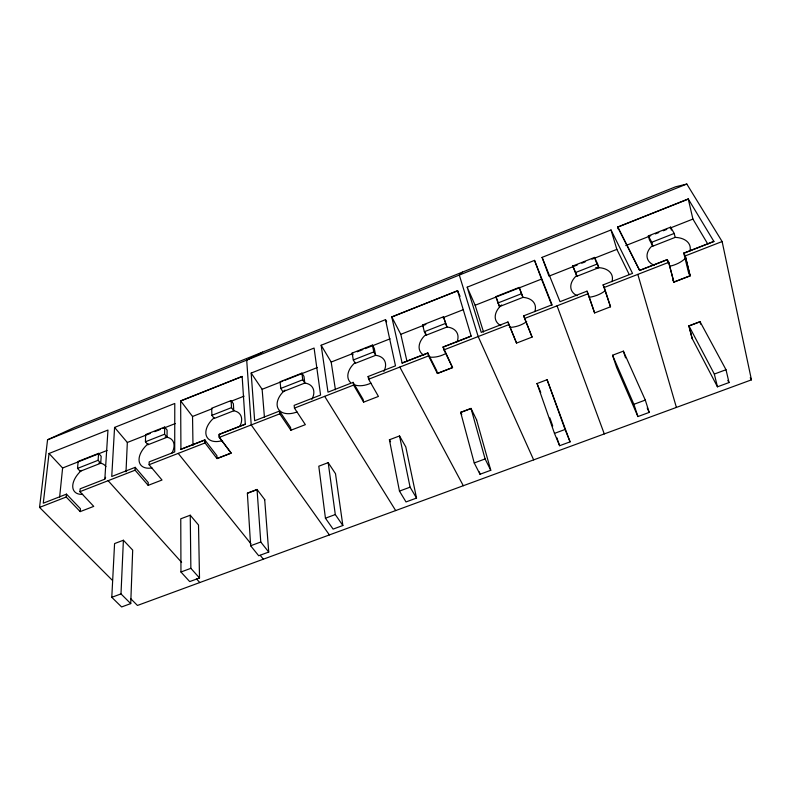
<?xml version="1.0" encoding="UTF-8"?>
<svg xmlns="http://www.w3.org/2000/svg" width="791" height="791" viewBox="0 0 791 791"><rect width="100%" height="100%" fill="white"/><g stroke="black" fill="none" stroke-linecap="round" stroke-linejoin="round"><path stroke-width="1.19" d="M167.039 437.265L167.109 430.096L164.676 427.061L145.643 434.566L145.435 441.764L147.927 444.769L167.039 437.265L164.597 434.219L164.676 427.061M149.104 464.722L149.173 461.885L174.712 451.928L174.781 403.469L114.576 427.417L111.749 476.479L135.192 467.343L148.243 482.52L148.174 485.358L162.007 480.018L149.104 464.722L204.978 442.96L204.899 440.033L180.931 449.377L180.645 400.869L242.155 376.397L245.309 424.273L219.196 434.457L219.315 437.374L231.17 453.154L217.021 458.622L204.879 442.713L204.8 439.915L180.832 449.258M148.174 485.358L135.083 470.19L135.192 467.343M130.733 603.602L132.69 550.101L123.396 540.233L114.576 543.575L111.788 597.314L121.616 606.954L130.733 603.602L120.993 593.903L123.396 540.233M126.006 471.871L127.331 442.476L114.576 427.417M100.714 463.229L101.189 456.298L98.598 453.372L78.141 461.44L77.528 468.401L80.188 471.298L100.714 463.229L98.104 460.303L98.598 453.372M80.207 511.609L80.445 508.732L66.484 494.128L43.278 503.185L49.032 453.49L107.962 430.047L104.837 479.178L80.158 488.798L79.921 491.676L93.743 506.378L80.207 511.609L66.207 497.015L66.484 494.128M59.641 497.035L62.608 468.005L49.032 453.49M112.332 580.287L39.55 507.397L47.559 439.796L74.601 427.387L675.544 186.805L686.815 184.046L722.124 241.542L751.45 379.848L137.456 605.451L130.525 598.51M652.506 245.586L650.627 247.336A22.168 13.941 -16.4 0 0 654.325 265.311M462.517 272.084L459.314 275.06L478.179 336.551L533.648 459.878M425.934 334.613L423.986 336.353A20.665 13.477 -26.3 0 0 423.778 355.199M262.592 352.124L246.703 360.132L251.222 424.955L329.392 534.924M47.559 439.796L686.815 184.046M427.832 353.093L402.135 363.118L391.763 316.884L457.554 290.712L460.085 296.348M618.404 229.291L617.722 226.997L688.249 198.946L713.937 241.522L683.8 253.278M180.734 400.988L242.244 376.516M391.832 317.013L457.613 290.851M688.279 199.105L617.771 227.146L639.652 270.492L667.288 259.715M251.162 373.085L314.086 348.06L320.582 395.045L294.153 405.358L294.46 408.107L305.346 424.658L290.87 430.255L279.777 413.831L279.5 411.063L254.653 420.753L251.162 373.085L262.128 389.301L264.451 417.411M385.504 319.653L395.49 365.838L368.112 376.516L368.616 379.225L378.434 396.429L363.613 402.154L363.128 399.435L353.112 382.36L327.998 392.158L321.156 345.252L385.504 319.653L386.641 321.828M467.174 287.173L534.528 260.377L552.049 304.792L523.662 315.856L532.076 337.095L516.543 343.086L507.931 321.986L481.254 332.398L467.174 287.173L475.144 305.267L483.538 332.012M542.092 257.372L611.008 229.963L632.533 273.399L603.108 284.879L610.514 306.799L594.614 312.939L587.001 291.157L560.008 301.687L542.092 257.372L548.974 276.148L577.262 264.995M231.12 400.572L211.672 408.245L211.909 415.334L214.232 418.459L233.76 410.786L233.375 403.726L231.12 400.572L231.496 407.632L233.76 410.786A20.101 12.518 -35.5 0 1 239.772 426.507M443.435 316.786L446.964 327.029L426.092 335.226L424.362 331.745L422.651 324.992L443.435 316.786L446.964 327.029A20.665 13.477 -26.3 0 1 457.06 341.781M675.188 237.379L652.812 246.169L649.421 239.811L648.363 235.916L670.63 227.126L674.199 233.434L675.188 237.379A22.168 13.941 -16.4 0 1 689.94 250.965M372.432 345.084L373.787 351.916L375.656 355.317L355.238 363.336L353.31 359.974L352.104 353.102L372.432 345.084L374.301 348.475L375.656 355.317A20.388 13.21 -29.6 0 1 383.882 371.424M572.822 266.003L594.595 257.421L597.571 263.878L598.797 267.674L576.936 276.257L572.822 266.003L576.936 276.257M301.915 373.144L280.093 381.756L280.765 388.43L282.901 391.674L304.812 383.062L303.981 376.417L301.915 373.144L302.735 379.789L304.812 383.062A20.2 12.893 -32.7 0 1 311.881 399.356M519.183 287.42L522.94 297.376L499.497 306.592L497.984 302.973L495.838 296.635L519.183 287.42L522.94 297.376A21.06 13.704 -22.8 0 1 534.805 311.614M192.984 445.491L192.539 416.481L212.008 408.799M230.339 401.571L244.083 396.153M407.029 361.556L400.8 334.326L425.835 324.448M442.901 317.715L463.388 309.637M625.75 245.576L650.795 235.698M655.343 233.899L658.765 232.554M663.313 230.754L666.734 229.41M670.145 228.065L692.916 219.077L707.816 244.063M62.608 468.005L107.101 450.455M127.331 442.476L150.191 433.458M154.759 431.659L160.474 429.404M162.758 428.504L175.335 423.541M262.128 389.301L282.822 381.143M285.116 380.234L317.31 367.538M335.424 389.745L331.182 362.06L352.707 353.567M357.235 351.787L362.901 349.553M365.165 348.653L390.092 338.825M475.144 305.267L541.509 279.094L534.528 260.377M581.78 263.205L585.182 261.87M591.965 259.191L616.861 249.373L611.008 229.963M211.909 415.334L231.496 407.632M424.362 331.745L445.293 323.499M648.363 235.916L651.764 242.264L674.199 233.434M77.528 468.401L98.104 460.303M280.765 388.43L302.735 379.789M497.984 302.973L521.487 293.718M145.435 441.764L164.597 434.219M353.31 359.974L373.787 351.916M575.64 272.5L597.571 263.878M245.23 424.144L219.107 434.328L219.216 437.126L231.16 453.025L217.021 458.493L216.912 455.685L204.8 439.915M402.065 362.98L427.773 352.954L436.691 370.702L437.374 373.382L452.531 367.518L443.118 346.972L471.139 336.046M713.907 241.364L683.76 253.12L685.273 255.889L690.177 275.871L673.883 282.16L668.711 262.345L667.248 259.557L639.612 270.344L617.722 226.997M443.178 347.111L471.199 336.185L457.554 290.712M39.55 507.397L66.207 497.015M79.921 491.676L135.083 470.19M219.315 437.374L279.777 413.831M294.46 408.107L353.587 385.079L353.112 382.36M368.616 379.225L428.544 355.891L427.773 352.954M508.831 324.617L443.929 349.889L443.118 346.972M524.601 318.466L588.118 293.728L587.001 291.157M610.514 306.799L604.284 287.44L668.711 262.345M685.273 255.889L722.124 241.542M672.923 280.36L673.823 282.051L690.108 275.752L685.164 255.622M264.817 499.754L257.045 489.471L247.365 493.139L250.638 545.76L258.697 555.757L268.732 552.059L264.698 499.635M328.196 462.636L318.793 466.206L325.437 518.194L333.1 529.1L342.849 525.511L335.503 473.7L328.196 462.636L335.295 514.545L342.849 525.511M476.568 419.803L490.766 470.289L480.008 474.254L474.234 462.962L460.649 412.329L471.001 408.403L476.627 419.952M537.03 383.526L547.095 379.71L570.084 441.862L559.623 445.709L554.471 433.389L537.03 383.526L540.747 392.494M688.921 325.843L700.015 321.63L726.009 369.723L729.015 382.557L717.457 386.809L692.194 338.548L688.921 325.843L714.322 374.054L717.457 386.809M247.494 493.268L257.174 489.599M460.718 412.477L471.07 408.561M700.005 321.828L688.921 326.03L692.194 338.726M190.245 515.218L180.763 518.807L180.961 572.002L189.692 581.593L199.51 577.984L198.511 525.006L190.245 515.218L190.868 568.333L199.51 577.984M389.409 439.776L399.534 435.94L405.803 446.905L416.531 498.073L406.02 501.939L399.465 491.102L389.409 439.776L390.566 441.754M612.541 355.248L623.377 351.145L645.298 400.088L649.203 412.408L637.922 416.56L616.634 367.479L612.541 355.248L633.888 404.31L637.922 416.56M250.638 545.76L260.773 542.013L268.732 552.059M474.234 462.962L485.11 458.938L490.766 470.289M714.322 374.054L726.009 369.723M111.788 597.314L120.993 593.903M325.437 518.194L335.295 514.545M554.471 433.389L565.061 429.473L570.084 441.862M180.961 572.002L190.868 568.333M399.465 491.102L410.084 487.177L416.531 498.073M633.888 404.31L645.298 400.088M108.12 480.691L181.614 562.361M196.484 578.874L199.787 582.552M178.202 453.391L250.955 543.803M260.239 555.351L263.334 559.197M180.645 400.869L192.539 416.481M279.5 411.063L290.574 427.486L290.87 430.255M324.676 396.34L395.678 510.571M321.156 345.252L331.182 362.06M353.587 385.079L363.613 402.154M352.104 353.102L353.063 354.783M368.112 376.516L369.259 378.533M750.244 377.702L751.45 379.848M690.108 275.752L688.714 273.241L683.76 253.12M727.858 380.422L729.015 382.557M399.821 367.073L463.308 485.723M391.763 316.884L400.8 334.326M428.445 355.634L437.403 373.5L452.561 367.647L443.83 349.632M460.649 412.329L461.746 414.543M422.651 324.992L423.511 326.732M616.861 249.373L629.191 274.477M595.811 261.218L598.797 267.674M603.108 284.879L604.284 287.44M647.216 407.958L649.203 412.408M507.931 321.986L516.543 343.086M495.838 296.635L496.975 299.344M523.662 315.856L532.076 337.095M541.509 279.094L551.871 305.375M557.062 305.83L604.284 433.923M547.095 379.71L565.061 429.473M549.864 417.885L552.711 426.003M556.775 437.601L559.623 445.709M588.118 293.728L594.614 312.939M497.351 300.254L499.497 306.592M623.377 351.145L625.552 357.848M594.595 257.421L595.504 260.269M637.823 274.368L676.394 407.424M471.001 408.403L485.11 458.938M651.764 242.264L652.812 246.169M479.376 471.901L480.008 474.254M668.613 262.078L673.823 282.051M667.248 259.557L668.177 263.087M425.41 332.566L426.092 335.226M670.63 227.126L671.371 230.082M700.015 321.63L700.579 324.142M688.249 198.946L692.916 219.077M399.534 435.94L410.084 487.177M257.045 489.471L260.773 542.013M214.232 418.459L214.203 417.806L212.206 419.546A20.101 12.518 -35.5 0 0 206.678 436.563A20.101 12.518 -35.5 0 0 222.251 440.627M526.687 321.64A21.06 13.704 -22.8 0 1 509.335 327.395M500.841 325.576A21.06 13.704 -22.8 0 1 501.613 304.96M595.672 267.684A21.555 13.852 -19.4 0 1 611.957 281.665M604.848 290.999A21.555 13.852 -19.4 0 1 589.364 297.228M577.133 295.696A21.555 13.852 -19.4 0 1 576.876 275.317M685.471 258.212A22.168 13.941 -16.4 0 1 669.552 266.26M297.011 411.943A20.2 12.893 -32.7 0 1 278.185 408.729A20.2 12.893 -32.7 0 1 285.027 390.062M370.969 383.121A20.388 13.21 -29.6 0 1 354.358 384.841M350.403 382.399A20.388 13.21 -29.6 0 1 355.367 362.357M444.829 354.022A20.665 13.477 -26.3 0 1 429.8 357.117M105.608 477.309A20.082 11.746 -39.7 0 1 104.55 479.386M82.659 494.335A20.082 11.746 -39.7 0 1 72.742 486.772A20.082 11.746 -39.7 0 1 81.532 470.398M98.895 463.002A20.082 11.746 -39.7 0 1 105.925 466.641M165.141 437.047A20.062 12.142 -37.8 0 1 171.835 453.273M151.971 467.896A20.062 12.142 -37.8 0 1 139.157 461.232A20.062 12.142 -37.8 0 1 148.214 443.751"/></g></svg>
